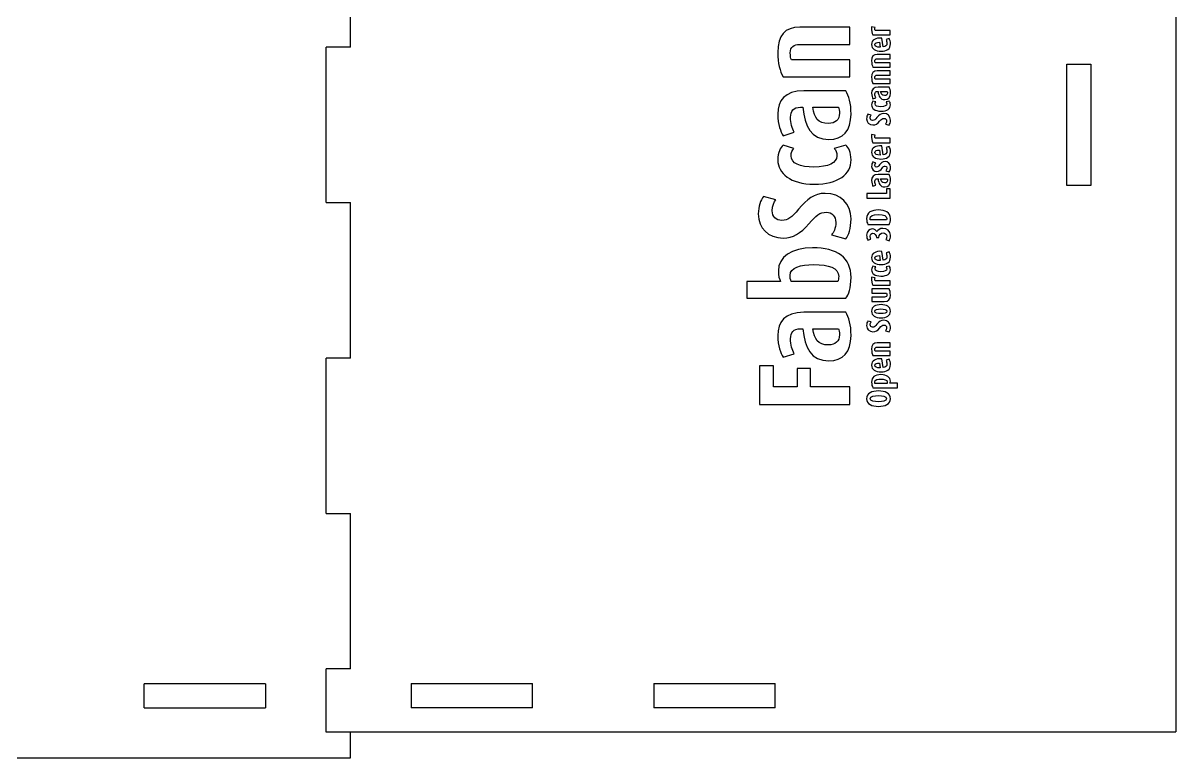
# Model space of a CAD drawing. Extents: x -455 to 382, y -289 to 302.
# Drawn here: x -276.6 to -39.1, y -264.4 to -113.1 of the extents above; entities that cross this region are included whole.
import ezdxf

# ---------------------------------------------------------------- set-up
doc = ezdxf.new("R2010")
doc.units = 0
doc.header["$MEASUREMENT"] = 0
doc.layers.add('EBENE_2', color=7, linetype='CONTINUOUS')

msp = doc.modelspace()

# ---------------------------------------------------------------- linework, layer by layer
at = {"layer": 'EBENE_2', "color": 1}
for points in [[(-39.1496, -9.0731), (-39.1496, -9.0731), (-39.1496, -259.0556), (-39.1496, -259.0556)], [(-209.1399, -118.0656), (-209.1399, -118.0656), (-209.1399, -86.0669), (-209.1399, -86.0669)], [(-214.1437, -118.1218), (-214.1437, -118.1218), (-214.1437, -118.1218), (-214.1437, -118.1218)], [(-214.1437, -118.1218), (-214.1437, -118.1218), (-214.1437, -118.1218), (-214.1437, -118.1218)], [(-214.1394, -150.0637), (-214.1394, -150.0637), (-214.1394, -118.0656), (-214.1394, -118.0656)], [(-209.1399, -118.0656), (-209.1399, -118.0656), (-214.1394, -118.0656), (-214.1394, -118.0656)], [(-209.1442, -118.1218), (-209.1442, -118.1218), (-209.1442, -118.1218), (-209.1442, -118.1218)], [(-209.1442, -118.1218), (-209.1442, -118.1218), (-209.1442, -118.1218), (-209.1442, -118.1218)], [(-61.6482, -146.5635), (-61.6482, -146.5635), (-61.6482, -121.5652), (-61.6482, -121.5652)], [(-61.6482, -121.5652), (-61.6482, -121.5652), (-56.6487, -121.5652), (-56.6487, -121.5652)], [(-56.6487, -121.5652), (-56.6487, -121.5652), (-56.6487, -146.5635), (-56.6487, -146.5635)], [(-56.6487, -146.5635), (-56.6487, -146.5635), (-61.6482, -146.5635), (-61.6482, -146.5635)], [(-214.1437, -150.1199), (-214.1437, -150.1199), (-214.1437, -150.1199), (-214.1437, -150.1199)], [(-214.1437, -150.1199), (-214.1437, -150.1199), (-214.1437, -150.1199), (-214.1437, -150.1199)], [(-214.1394, -150.0637), (-214.1394, -150.0637), (-209.1399, -150.0637), (-209.1399, -150.0637)], [(-209.1442, -150.1199), (-209.1442, -150.1199), (-209.1442, -150.1199), (-209.1442, -150.1199)], [(-209.1442, -150.1199), (-209.1442, -150.1199), (-209.1442, -150.1199), (-209.1442, -150.1199)], [(-209.1399, -182.0618), (-209.1399, -182.0618), (-209.1399, -150.0637), (-209.1399, -150.0637)], [(-214.1437, -182.1186), (-214.1437, -182.1186), (-214.1437, -182.1186), (-214.1437, -182.1186)], [(-214.1437, -182.1186), (-214.1437, -182.1186), (-214.1437, -182.1186), (-214.1437, -182.1186)], [(-214.1394, -214.0598), (-214.1394, -214.0598), (-214.1394, -182.0618), (-214.1394, -182.0618)], [(-209.1399, -182.0618), (-209.1399, -182.0618), (-214.1394, -182.0618), (-214.1394, -182.0618)], [(-209.1442, -182.1186), (-209.1442, -182.1186), (-209.1442, -182.1186), (-209.1442, -182.1186)], [(-209.1442, -182.1186), (-209.1442, -182.1186), (-209.1442, -182.1186), (-209.1442, -182.1186)], [(-214.1437, -214.1167), (-214.1437, -214.1167), (-214.1437, -214.1167), (-214.1437, -214.1167)], [(-214.1437, -214.1167), (-214.1437, -214.1167), (-214.1437, -214.1167), (-214.1437, -214.1167)], [(-214.1394, -214.0598), (-214.1394, -214.0598), (-209.1399, -214.0598), (-209.1399, -214.0598)], [(-209.1442, -214.1167), (-209.1442, -214.1167), (-209.1442, -214.1167), (-209.1442, -214.1167)], [(-209.1442, -214.1167), (-209.1442, -214.1167), (-209.1442, -214.1167), (-209.1442, -214.1167)], [(-209.1399, -246.0579), (-209.1399, -246.0579), (-209.1399, -214.0598), (-209.1399, -214.0598)], [(-214.1437, -246.1148), (-214.1437, -246.1148), (-214.1437, -246.1148), (-214.1437, -246.1148)], [(-214.1437, -246.1148), (-214.1437, -246.1148), (-214.1437, -246.1148), (-214.1437, -246.1148)], [(-214.1394, -259.0928), (-214.1394, -259.0928), (-214.1394, -246.0579), (-214.1394, -246.0579)], [(-209.1399, -246.0579), (-209.1399, -246.0579), (-214.1394, -246.0579), (-214.1394, -246.0579)], [(-209.1442, -246.1148), (-209.1442, -246.1148), (-209.1442, -246.1148), (-209.1442, -246.1148)], [(-209.1442, -246.1148), (-209.1442, -246.1148), (-209.1442, -246.1148), (-209.1442, -246.1148)], [(-251.6415, -254.1143), (-251.6415, -254.1143), (-251.6415, -249.1147), (-251.6415, -249.1147)], [(-226.6432, -249.1147), (-226.6432, -249.1147), (-251.6415, -249.1147), (-251.6415, -249.1147)], [(-226.6432, -249.1147), (-226.6432, -249.1147), (-226.6432, -254.1143), (-226.6432, -254.1143)], [(-196.6404, -249.0579), (-196.6404, -249.0579), (-196.6404, -254.0574), (-196.6404, -254.0574)], [(-196.6404, -249.0579), (-196.6404, -249.0579), (-171.6421, -249.0579), (-171.6421, -249.0579)], [(-171.6421, -254.0574), (-171.6421, -254.0574), (-171.6421, -249.0579), (-171.6421, -249.0579)], [(-146.6436, -249.0579), (-146.6436, -249.0579), (-146.6436, -254.0574), (-146.6436, -254.0574)], [(-146.6436, -249.0579), (-146.6436, -249.0579), (-121.6446, -249.0579), (-121.6446, -249.0579)], [(-121.6446, -254.0574), (-121.6446, -254.0574), (-121.6446, -249.0579), (-121.6446, -249.0579)], [(-251.6415, -254.1143), (-251.6415, -254.1143), (-226.6432, -254.1143), (-226.6432, -254.1143)], [(-171.6421, -254.0574), (-171.6421, -254.0574), (-196.6404, -254.0574), (-196.6404, -254.0574)], [(-121.6446, -254.0574), (-121.6446, -254.0574), (-146.6436, -254.0574), (-146.6436, -254.0574)], [(-214.1437, -259.1083), (-214.1437, -259.1083), (-214.1437, -259.1083), (-214.1437, -259.1083)], [(-214.122, -259.0821), (-214.122, -259.0821), (-214.122, -259.0821), (-214.122, -259.0821)], [(-39.1496, -259.0928), (-39.1496, -259.0928), (-214.1167, -259.0928), (-214.1167, -259.0928)], [(-209.1225, -259.0821), (-209.1225, -259.0821), (-209.1225, -259.0821), (-209.1225, -259.0821)], [(-209.1223, -264.402), (-209.1223, -264.402), (-209.1225, -259.0821), (-209.1225, -259.0821)], [(-434.1313, -264.402), (-434.1313, -264.402), (-209.1223, -264.402), (-209.1223, -264.402)]]:
    msp.add_open_spline(points, degree=3, dxfattribs=at)
at = {"layer": 'EBENE_2'}
for points, knots in [([(-106.3242, -117.4681), (-106.3242, -117.4681), (-116.5996, -117.4681), (-116.5996, -117.4681), (-116.5996, -117.4681), (-117.8667, -117.4681), (-118.5681, -117.9802), (-118.5681, -119.2211), (-118.5681, -119.2211), (-118.5681, -119.9494), (-118.4875, -120.3001), (-118.2987, -120.6777), (-118.2987, -120.6777), (-118.2987, -120.6777), (-106.3242, -120.6777), (-106.3242, -120.6777), (-106.3242, -120.6777), (-106.3242, -120.6777), (-106.3242, -124.1566), (-106.3242, -124.1566), (-106.3242, -124.1566), (-106.3242, -124.1566), (-120.0516, -124.1566), (-120.0516, -124.1566), (-120.0516, -124.1566), (-120.6986, -122.997), (-121.1299, -121.3516), (-121.1299, -119.1405), (-121.1299, -119.1405), (-121.1299, -115.5802), (-119.674, -113.9355), (-116.5996, -113.9355), (-116.5996, -113.9355), (-116.5996, -113.9355), (-106.3242, -113.9355), (-106.3242, -113.9355), (-106.3242, -113.9355), (-106.3242, -113.9355), (-106.3242, -117.4681), (-106.3242, -117.4681)], [0, 0, 0, 0, 0.1, 0.1, 0.1, 0.1, 0.2, 0.2, 0.2, 0.2, 0.3, 0.3, 0.3, 0.3, 0.4, 0.4, 0.4, 0.4, 0.5, 0.5, 0.5, 0.5, 0.6, 0.6, 0.6, 0.6, 0.7, 0.7, 0.7, 0.7, 0.8, 0.8, 0.8, 0.8, 0.9, 0.9, 0.9, 0.9, 1, 1, 1, 1]), ([(-101.076, -113.9989), (-101.18, -114.207), (-101.1731, -114.4426), (-101.0897, -114.6162), (-101.0897, -114.6162), (-101.0897, -114.6162), (-98.0112, -114.6162), (-98.0112, -114.6162), (-98.0112, -114.6162), (-98.0112, -114.6162), (-98.0112, -115.5106), (-98.0112, -115.5106), (-98.0112, -115.5106), (-98.0112, -115.5106), (-101.5411, -115.5106), (-101.5411, -115.5106), (-101.5411, -115.5106), (-101.7416, -115.1709), (-101.8525, -114.6927), (-101.8111, -113.8328), (-101.8111, -113.8328), (-101.8111, -113.8328), (-101.076, -113.9989), (-101.076, -113.9989)], [0, 0, 0, 0, 0.16666667, 0.16666667, 0.16666667, 0.16666667, 0.33333333, 0.33333333, 0.33333333, 0.33333333, 0.5, 0.5, 0.5, 0.5, 0.66666667, 0.66666667, 0.66666667, 0.66666667, 0.83333333, 0.83333333, 0.83333333, 0.83333333, 1, 1, 1, 1]), ([(-99.4671, -118.0002), (-98.9262, -117.9444), (-98.6561, -117.7086), (-98.6561, -117.2648), (-98.6561, -117.2648), (-98.6561, -116.8831), (-98.7602, -116.6268), (-98.8504, -116.4814), (-98.8504, -116.4814), (-98.8504, -116.4814), (-98.2193, -116.2802), (-98.2193, -116.2802), (-98.2193, -116.2802), (-98.0532, -116.5159), (-97.9423, -116.8831), (-97.9423, -117.3826), (-97.9423, -117.3826), (-97.9423, -118.3674), (-98.6699, -118.8945), (-99.8908, -118.8945), (-99.8908, -118.8945), (-101.014, -118.8945), (-101.818, -118.3812), (-101.818, -117.4936), (-101.818, -117.4936), (-101.818, -116.5503), (-101.014, -116.0928), (-99.6965, -116.1624), (-99.6965, -116.1624), (-99.6965, -116.1624), (-99.4671, -118.0002), (-99.4671, -118.0002)], [0, 0, 0, 0, 0.125, 0.125, 0.125, 0.125, 0.25, 0.25, 0.25, 0.25, 0.375, 0.375, 0.375, 0.375, 0.5, 0.5, 0.5, 0.5, 0.625, 0.625, 0.625, 0.625, 0.75, 0.75, 0.75, 0.75, 0.875, 0.875, 0.875, 0.875, 1, 1, 1, 1]), ([(-101.1662, -117.5143), (-101.1662, -117.847), (-100.7087, -118.0622), (-100.05, -118.0553), (-100.05, -118.0553), (-100.05, -118.0553), (-100.1747, -117.043), (-100.1747, -117.043), (-100.1747, -117.043), (-100.8059, -117.043), (-101.1662, -117.1815), (-101.1662, -117.5143)], [0, 0, 0, 0, 0.33333333, 0.33333333, 0.33333333, 0.33333333, 0.66666667, 0.66666667, 0.66666667, 0.66666667, 1, 1, 1, 1]), ([(-98.0112, -120.4476), (-98.0112, -120.4476), (-100.6529, -120.4476), (-100.6529, -120.4476), (-100.6529, -120.4476), (-100.9788, -120.4476), (-101.1593, -120.5792), (-101.1593, -120.8982), (-101.1593, -120.8982), (-101.1593, -121.0856), (-101.138, -121.1759), (-101.0897, -121.2723), (-101.0897, -121.2723), (-101.0897, -121.2723), (-98.0112, -121.2723), (-98.0112, -121.2723), (-98.0112, -121.2723), (-98.0112, -121.2723), (-98.0112, -122.1674), (-98.0112, -122.1674), (-98.0112, -122.1674), (-98.0112, -122.1674), (-101.5404, -122.1674), (-101.5404, -122.1674), (-101.5404, -122.1674), (-101.7071, -121.869), (-101.818, -121.446), (-101.818, -120.8775), (-101.818, -120.8775), (-101.818, -119.9625), (-101.4432, -119.5395), (-100.6529, -119.5395), (-100.6529, -119.5395), (-100.6529, -119.5395), (-98.0112, -119.5395), (-98.0112, -119.5395), (-98.0112, -119.5395), (-98.0112, -119.5395), (-98.0112, -120.4476), (-98.0112, -120.4476), (-98.0112, -120.4476), (-98.0112, -120.4476), (-98.0112, -120.4476), (-98.0112, -120.4476)], [0, 0, 0, 0, 0.09090909, 0.09090909, 0.09090909, 0.09090909, 0.18181818, 0.18181818, 0.18181818, 0.18181818, 0.27272727, 0.27272727, 0.27272727, 0.27272727, 0.36363636, 0.36363636, 0.36363636, 0.36363636, 0.45454545, 0.45454545, 0.45454545, 0.45454545, 0.54545455, 0.54545455, 0.54545455, 0.54545455, 0.63636364, 0.63636364, 0.63636364, 0.63636364, 0.72727273, 0.72727273, 0.72727273, 0.72727273, 0.81818182, 0.81818182, 0.81818182, 0.81818182, 0.90909091, 0.90909091, 0.90909091, 0.90909091, 1, 1, 1, 1]), ([(-98.0112, -123.8176), (-98.0112, -123.8176), (-100.6529, -123.8176), (-100.6529, -123.8176), (-100.6529, -123.8176), (-100.9788, -123.8176), (-101.1593, -123.9492), (-101.1593, -124.2682), (-101.1593, -124.2682), (-101.1593, -124.4549), (-101.138, -124.5452), (-101.0897, -124.6423), (-101.0897, -124.6423), (-101.0897, -124.6423), (-98.0112, -124.6423), (-98.0112, -124.6423), (-98.0112, -124.6423), (-98.0112, -124.6423), (-98.0112, -125.5367), (-98.0112, -125.5367), (-98.0112, -125.5367), (-98.0112, -125.5367), (-101.5404, -125.5367), (-101.5404, -125.5367), (-101.5404, -125.5367), (-101.7071, -125.2383), (-101.818, -124.816), (-101.818, -124.2468), (-101.818, -124.2468), (-101.818, -123.3318), (-101.4432, -122.9088), (-100.6529, -122.9088), (-100.6529, -122.9088), (-100.6529, -122.9088), (-98.0112, -122.9088), (-98.0112, -122.9088), (-98.0112, -122.9088), (-98.0112, -122.9088), (-98.0112, -123.8176), (-98.0112, -123.8176), (-98.0112, -123.8176), (-98.0112, -123.8176), (-98.0112, -123.8176), (-98.0112, -123.8176)], [0, 0, 0, 0, 0.09090909, 0.09090909, 0.09090909, 0.09090909, 0.18181818, 0.18181818, 0.18181818, 0.18181818, 0.27272727, 0.27272727, 0.27272727, 0.27272727, 0.36363636, 0.36363636, 0.36363636, 0.36363636, 0.45454545, 0.45454545, 0.45454545, 0.45454545, 0.54545455, 0.54545455, 0.54545455, 0.54545455, 0.63636364, 0.63636364, 0.63636364, 0.63636364, 0.72727273, 0.72727273, 0.72727273, 0.72727273, 0.81818182, 0.81818182, 0.81818182, 0.81818182, 0.90909091, 0.90909091, 0.90909091, 0.90909091, 1, 1, 1, 1]), ([(-106.0541, -131.815), (-106.0541, -135.2939), (-107.7264, -137.0468), (-110.612, -137.0468), (-110.612, -137.0468), (-114.3341, -137.0468), (-115.4937, -134.2962), (-116.0063, -130.4129), (-116.0063, -130.4129), (-116.0063, -130.4129), (-116.4914, -130.4129), (-116.4914, -130.4129), (-116.4914, -130.4129), (-117.8667, -130.4129), (-118.5144, -131.2218), (-118.5144, -132.4889), (-118.5144, -132.4889), (-118.5144, -133.7029), (-118.1636, -134.7819), (-117.7592, -135.564), (-117.7592, -135.564), (-117.7592, -135.564), (-120.0516, -136.2916), (-120.0516, -136.2916), (-120.0516, -136.2916), (-120.5098, -135.4558), (-121.1299, -133.9992), (-121.1299, -131.815), (-121.1299, -131.815), (-121.1299, -129.0913), (-119.7815, -127.0415), (-115.79, -127.0415), (-115.79, -127.0415), (-115.79, -127.0415), (-107.1331, -127.0415), (-107.1331, -127.0415), (-107.1331, -127.0415), (-106.4586, -128.0936), (-106.0541, -129.5495), (-106.0541, -131.815)], [0, 0, 0, 0, 0.1, 0.1, 0.1, 0.1, 0.2, 0.2, 0.2, 0.2, 0.3, 0.3, 0.3, 0.3, 0.4, 0.4, 0.4, 0.4, 0.5, 0.5, 0.5, 0.5, 0.6, 0.6, 0.6, 0.6, 0.7, 0.7, 0.7, 0.7, 0.8, 0.8, 0.8, 0.8, 0.9, 0.9, 0.9, 0.9, 1, 1, 1, 1]), ([(-97.9416, -127.5059), (-97.9416, -128.4002), (-98.3716, -128.8509), (-99.1136, -128.8509), (-99.1136, -128.8509), (-100.0707, -128.8509), (-100.369, -128.1439), (-100.5006, -127.1455), (-100.5006, -127.1455), (-100.5006, -127.1455), (-100.6253, -127.1455), (-100.6253, -127.1455), (-100.6253, -127.1455), (-100.9788, -127.1455), (-101.1456, -127.3536), (-101.1456, -127.6788), (-101.1456, -127.6788), (-101.1456, -127.991), (-101.0553, -128.2686), (-100.9512, -128.4698), (-100.9512, -128.4698), (-100.9512, -128.4698), (-101.5404, -128.6566), (-101.5404, -128.6566), (-101.5404, -128.6566), (-101.6582, -128.4423), (-101.818, -128.0674), (-101.818, -127.5059), (-101.818, -127.5059), (-101.818, -126.8052), (-101.4708, -126.2788), (-100.4448, -126.2788), (-100.4448, -126.2788), (-100.4448, -126.2788), (-98.2193, -126.2788), (-98.2193, -126.2788), (-98.2193, -126.2788), (-98.0457, -126.5488), (-97.9416, -126.9237), (-97.9416, -127.5059)], [0, 0, 0, 0, 0.1, 0.1, 0.1, 0.1, 0.2, 0.2, 0.2, 0.2, 0.3, 0.3, 0.3, 0.3, 0.4, 0.4, 0.4, 0.4, 0.5, 0.5, 0.5, 0.5, 0.6, 0.6, 0.6, 0.6, 0.7, 0.7, 0.7, 0.7, 0.8, 0.8, 0.8, 0.8, 0.9, 0.9, 0.9, 0.9, 1, 1, 1, 1]), ([(-99.9598, -127.1455), (-99.8833, -127.7209), (-99.689, -128.0054), (-99.1488, -128.0054), (-99.1488, -128.0054), (-98.7671, -128.0054), (-98.5521, -127.818), (-98.5521, -127.4646), (-98.5521, -127.4646), (-98.5521, -127.3398), (-98.5865, -127.2151), (-98.6148, -127.1455), (-98.6148, -127.1455), (-98.6148, -127.1455), (-99.9598, -127.1455), (-99.9598, -127.1455)], [0, 0, 0, 0, 0.25, 0.25, 0.25, 0.25, 0.5, 0.5, 0.5, 0.5, 0.75, 0.75, 0.75, 0.75, 1, 1, 1, 1]), ([(-113.9021, -130.4129), (-113.6058, -132.6515), (-112.8506, -133.7567), (-110.747, -133.7567), (-110.747, -133.7567), (-109.2643, -133.7567), (-108.4278, -133.0284), (-108.4278, -131.6531), (-108.4278, -131.6531), (-108.4278, -131.1673), (-108.5628, -130.6823), (-108.6703, -130.4129), (-108.6703, -130.4129), (-108.6703, -130.4129), (-113.9021, -130.4129), (-113.9021, -130.4129)], [0, 0, 0, 0, 0.25, 0.25, 0.25, 0.25, 0.5, 0.5, 0.5, 0.5, 0.75, 0.75, 0.75, 0.75, 1, 1, 1, 1]), ([(-97.9416, -129.9326), (-97.9416, -130.6954), (-98.6141, -131.2225), (-99.8902, -131.2225), (-99.8902, -131.2225), (-101.1593, -131.2225), (-101.818, -130.6402), (-101.818, -129.9326), (-101.818, -129.9326), (-101.818, -129.5302), (-101.6933, -129.2946), (-101.5404, -129.1561), (-101.5404, -129.1561), (-101.5404, -129.1561), (-100.9788, -129.3366), (-100.9788, -129.3366), (-100.9788, -129.3366), (-101.0484, -129.4062), (-101.1173, -129.5309), (-101.1173, -129.7176), (-101.1173, -129.7176), (-101.1173, -130.12), (-100.6391, -130.3143), (-99.9039, -130.3143), (-99.9039, -130.3143), (-99.1481, -130.3143), (-98.6906, -130.0925), (-98.6906, -129.7321), (-98.6906, -129.7321), (-98.6906, -129.5378), (-98.7464, -129.42), (-98.8291, -129.3366), (-98.8291, -129.3366), (-98.8291, -129.3366), (-98.2193, -129.1492), (-98.2193, -129.1492), (-98.2193, -129.1492), (-98.067, -129.2877), (-97.9416, -129.5096), (-97.9416, -129.9326)], [0, 0, 0, 0, 0.1, 0.1, 0.1, 0.1, 0.2, 0.2, 0.2, 0.2, 0.3, 0.3, 0.3, 0.3, 0.4, 0.4, 0.4, 0.4, 0.5, 0.5, 0.5, 0.5, 0.6, 0.6, 0.6, 0.6, 0.7, 0.7, 0.7, 0.7, 0.8, 0.8, 0.8, 0.8, 0.9, 0.9, 0.9, 0.9, 1, 1, 1, 1]), ([(-97.9416, -133.0601), (-97.9416, -133.5658), (-98.0525, -133.9055), (-98.2193, -134.1205), (-98.2193, -134.1205), (-98.2193, -134.1205), (-98.9683, -133.8986), (-98.9683, -133.8986), (-98.9683, -133.8986), (-98.878, -133.7946), (-98.7464, -133.552), (-98.7464, -133.2399), (-98.7464, -133.2399), (-98.7464, -132.9209), (-98.9614, -132.7059), (-99.2452, -132.7059), (-99.2452, -132.7059), (-99.5925, -132.7059), (-99.793, -132.8658), (-100.1747, -133.3164), (-100.1747, -133.3164), (-100.6185, -133.8366), (-101.0133, -134.0723), (-101.5335, -134.0723), (-101.5335, -134.0723), (-102.3382, -134.0723), (-102.8509, -133.5452), (-102.8509, -132.7962), (-102.8509, -132.7962), (-102.8509, -132.4083), (-102.7399, -132.0617), (-102.5739, -131.8674), (-102.5739, -131.8674), (-102.5739, -131.8674), (-101.929, -132.0403), (-101.929, -132.0403), (-101.929, -132.0403), (-102.0192, -132.1513), (-102.1095, -132.3669), (-102.1095, -132.637), (-102.1095, -132.637), (-102.1095, -132.9285), (-101.9221, -133.1359), (-101.6031, -133.1359), (-101.6031, -133.1359), (-101.284, -133.1359), (-101.0973, -132.9905), (-100.7225, -132.5468), (-100.7225, -132.5468), (-100.2581, -131.999), (-99.9039, -131.7075), (-99.3079, -131.7075), (-99.3079, -131.7075), (-98.4825, -131.7075), (-97.9416, -132.2484), (-97.9416, -133.0601)], [0, 0, 0, 0, 0.07142857, 0.07142857, 0.07142857, 0.07142857, 0.14285714, 0.14285714, 0.14285714, 0.14285714, 0.21428571, 0.21428571, 0.21428571, 0.21428571, 0.28571429, 0.28571429, 0.28571429, 0.28571429, 0.35714286, 0.35714286, 0.35714286, 0.35714286, 0.42857143, 0.42857143, 0.42857143, 0.42857143, 0.5, 0.5, 0.5, 0.5, 0.57142857, 0.57142857, 0.57142857, 0.57142857, 0.64285714, 0.64285714, 0.64285714, 0.64285714, 0.71428571, 0.71428571, 0.71428571, 0.71428571, 0.78571429, 0.78571429, 0.78571429, 0.78571429, 0.85714286, 0.85714286, 0.85714286, 0.85714286, 0.92857143, 0.92857143, 0.92857143, 0.92857143, 1, 1, 1, 1]), ([(-101.076, -136.2006), (-101.18, -136.4087), (-101.1731, -136.6444), (-101.0897, -136.818), (-101.0897, -136.818), (-101.0897, -136.818), (-98.0112, -136.818), (-98.0112, -136.818), (-98.0112, -136.818), (-98.0112, -136.818), (-98.0112, -137.7123), (-98.0112, -137.7123), (-98.0112, -137.7123), (-98.0112, -137.7123), (-101.5411, -137.7123), (-101.5411, -137.7123), (-101.5411, -137.7123), (-101.7416, -137.3727), (-101.8525, -136.8938), (-101.8111, -136.0346), (-101.8111, -136.0346), (-101.8111, -136.0346), (-101.076, -136.2006), (-101.076, -136.2006)], [0, 0, 0, 0, 0.16666667, 0.16666667, 0.16666667, 0.16666667, 0.33333333, 0.33333333, 0.33333333, 0.33333333, 0.5, 0.5, 0.5, 0.5, 0.66666667, 0.66666667, 0.66666667, 0.66666667, 0.83333333, 0.83333333, 0.83333333, 0.83333333, 1, 1, 1, 1]), ([(-106.0541, -141.2539), (-106.0541, -144.2201), (-108.6703, -146.27), (-113.6327, -146.27), (-113.6327, -146.27), (-118.5681, -146.27), (-121.1299, -144.0045), (-121.1299, -141.2539), (-121.1299, -141.2539), (-121.1299, -139.6891), (-120.6441, -138.7727), (-120.0509, -138.2332), (-120.0509, -138.2332), (-120.0509, -138.2332), (-117.8667, -138.934), (-117.8667, -138.934), (-117.8667, -138.934), (-118.1361, -139.2041), (-118.4062, -139.6891), (-118.4062, -140.4174), (-118.4062, -140.4174), (-118.4062, -141.9815), (-116.5451, -142.7367), (-113.6864, -142.7367), (-113.6864, -142.7367), (-110.747, -142.7367), (-108.9666, -141.874), (-108.9666, -140.4712), (-108.9666, -140.4712), (-108.9666, -139.716), (-109.1823, -139.2578), (-109.5061, -138.934), (-109.5061, -138.934), (-109.5061, -138.934), (-107.1324, -138.2057), (-107.1324, -138.2057), (-107.1324, -138.2057), (-106.5399, -138.7459), (-106.0541, -139.6085), (-106.0541, -141.2539)], [0, 0, 0, 0, 0.1, 0.1, 0.1, 0.1, 0.2, 0.2, 0.2, 0.2, 0.3, 0.3, 0.3, 0.3, 0.4, 0.4, 0.4, 0.4, 0.5, 0.5, 0.5, 0.5, 0.6, 0.6, 0.6, 0.6, 0.7, 0.7, 0.7, 0.7, 0.8, 0.8, 0.8, 0.8, 0.9, 0.9, 0.9, 0.9, 1, 1, 1, 1]), ([(-99.4671, -140.2018), (-98.9262, -140.146), (-98.6561, -139.9103), (-98.6561, -139.4666), (-98.6561, -139.4666), (-98.6561, -139.0856), (-98.7602, -138.8286), (-98.8504, -138.6832), (-98.8504, -138.6832), (-98.8504, -138.6832), (-98.2193, -138.482), (-98.2193, -138.482), (-98.2193, -138.482), (-98.0532, -138.7176), (-97.9423, -139.0856), (-97.9423, -139.5844), (-97.9423, -139.5844), (-97.9423, -140.569), (-98.6699, -141.0961), (-99.8908, -141.0961), (-99.8908, -141.0961), (-101.014, -141.0961), (-101.818, -140.5828), (-101.818, -139.6953), (-101.818, -139.6953), (-101.818, -138.7521), (-101.014, -138.2946), (-99.6965, -138.3642), (-99.6965, -138.3642), (-99.6965, -138.3642), (-99.4671, -140.2018), (-99.4671, -140.2018)], [0, 0, 0, 0, 0.125, 0.125, 0.125, 0.125, 0.25, 0.25, 0.25, 0.25, 0.375, 0.375, 0.375, 0.375, 0.5, 0.5, 0.5, 0.5, 0.625, 0.625, 0.625, 0.625, 0.75, 0.75, 0.75, 0.75, 0.875, 0.875, 0.875, 0.875, 1, 1, 1, 1]), ([(-101.1662, -139.716), (-101.1662, -140.0488), (-100.7087, -140.2638), (-100.05, -140.2569), (-100.05, -140.2569), (-100.05, -140.2569), (-100.1747, -139.2447), (-100.1747, -139.2447), (-100.1747, -139.2447), (-100.8059, -139.2447), (-101.1662, -139.3832), (-101.1662, -139.716)], [0, 0, 0, 0, 0.33333333, 0.33333333, 0.33333333, 0.33333333, 0.66666667, 0.66666667, 0.66666667, 0.66666667, 1, 1, 1, 1]), ([(-97.9416, -142.7808), (-97.9416, -143.2038), (-98.0319, -143.4953), (-98.2193, -143.7103), (-98.2193, -143.7103), (-98.2193, -143.7103), (-98.878, -143.4884), (-98.878, -143.4884), (-98.878, -143.4884), (-98.7808, -143.3844), (-98.6699, -143.1625), (-98.6699, -142.92), (-98.6699, -142.92), (-98.6699, -142.6836), (-98.8084, -142.5313), (-99.0165, -142.5313), (-99.0165, -142.5313), (-99.2873, -142.5313), (-99.3982, -142.6492), (-99.6476, -142.982), (-99.6476, -142.982), (-99.9108, -143.3354), (-100.2374, -143.6476), (-100.7294, -143.6476), (-100.7294, -143.6476), (-101.3674, -143.6476), (-101.818, -143.2245), (-101.818, -142.6009), (-101.818, -142.6009), (-101.818, -142.1986), (-101.714, -141.9002), (-101.5404, -141.6852), (-101.5404, -141.6852), (-101.5404, -141.6852), (-100.965, -141.9002), (-100.965, -141.9002), (-100.965, -141.9002), (-101.0477, -141.9905), (-101.1456, -142.1641), (-101.1456, -142.3929), (-101.1456, -142.3929), (-101.1456, -142.6147), (-100.9788, -142.7532), (-100.7921, -142.7532), (-100.7921, -142.7532), (-100.5489, -142.7532), (-100.4035, -142.5803), (-100.1609, -142.2468), (-100.1609, -142.2468), (-99.8695, -141.8589), (-99.5994, -141.5812), (-99.0516, -141.5812), (-99.0516, -141.5812), (-98.4136, -141.5812), (-97.9416, -142.0876), (-97.9416, -142.7808)], [0, 0, 0, 0, 0.07142857, 0.07142857, 0.07142857, 0.07142857, 0.14285714, 0.14285714, 0.14285714, 0.14285714, 0.21428571, 0.21428571, 0.21428571, 0.21428571, 0.28571429, 0.28571429, 0.28571429, 0.28571429, 0.35714286, 0.35714286, 0.35714286, 0.35714286, 0.42857143, 0.42857143, 0.42857143, 0.42857143, 0.5, 0.5, 0.5, 0.5, 0.57142857, 0.57142857, 0.57142857, 0.57142857, 0.64285714, 0.64285714, 0.64285714, 0.64285714, 0.71428571, 0.71428571, 0.71428571, 0.71428571, 0.78571429, 0.78571429, 0.78571429, 0.78571429, 0.85714286, 0.85714286, 0.85714286, 0.85714286, 0.92857143, 0.92857143, 0.92857143, 0.92857143, 1, 1, 1, 1]), ([(-97.9416, -145.4921), (-97.9416, -146.3864), (-98.3716, -146.837), (-99.1136, -146.837), (-99.1136, -146.837), (-100.0707, -146.837), (-100.369, -146.1301), (-100.5006, -145.1317), (-100.5006, -145.1317), (-100.5006, -145.1317), (-100.6253, -145.1317), (-100.6253, -145.1317), (-100.6253, -145.1317), (-100.9788, -145.1317), (-101.1456, -145.3391), (-101.1456, -145.665), (-101.1456, -145.665), (-101.1456, -145.9771), (-101.0553, -146.2548), (-100.9512, -146.456), (-100.9512, -146.456), (-100.9512, -146.456), (-101.5404, -146.6434), (-101.5404, -146.6434), (-101.5404, -146.6434), (-101.6582, -146.4278), (-101.818, -146.0536), (-101.818, -145.4921), (-101.818, -145.4921), (-101.818, -144.7913), (-101.4708, -144.2649), (-100.4448, -144.2649), (-100.4448, -144.2649), (-100.4448, -144.2649), (-98.2193, -144.2649), (-98.2193, -144.2649), (-98.2193, -144.2649), (-98.0457, -144.535), (-97.9416, -144.9092), (-97.9416, -145.4921)], [0, 0, 0, 0, 0.1, 0.1, 0.1, 0.1, 0.2, 0.2, 0.2, 0.2, 0.3, 0.3, 0.3, 0.3, 0.4, 0.4, 0.4, 0.4, 0.5, 0.5, 0.5, 0.5, 0.6, 0.6, 0.6, 0.6, 0.7, 0.7, 0.7, 0.7, 0.8, 0.8, 0.8, 0.8, 0.9, 0.9, 0.9, 0.9, 1, 1, 1, 1]), ([(-99.9598, -145.1317), (-99.8833, -145.707), (-99.689, -145.9916), (-99.1488, -145.9916), (-99.1488, -145.9916), (-98.7671, -145.9916), (-98.5521, -145.8042), (-98.5521, -145.4507), (-98.5521, -145.4507), (-98.5521, -145.3253), (-98.5865, -145.2006), (-98.6148, -145.1317), (-98.6148, -145.1317), (-98.6148, -145.1317), (-99.9598, -145.1317), (-99.9598, -145.1317)], [0, 0, 0, 0, 0.25, 0.25, 0.25, 0.25, 0.5, 0.5, 0.5, 0.5, 0.75, 0.75, 0.75, 0.75, 1, 1, 1, 1]), ([(-106.0541, -153.4165), (-106.0541, -155.385), (-106.4861, -156.7065), (-107.1331, -157.5423), (-107.1331, -157.5423), (-107.1331, -157.5423), (-110.0456, -156.6797), (-110.0456, -156.6797), (-110.0456, -156.6797), (-109.6949, -156.2752), (-109.183, -155.3313), (-109.183, -154.1172), (-109.183, -154.1172), (-109.183, -152.877), (-110.0187, -152.0405), (-111.1246, -152.0405), (-111.1246, -152.0405), (-112.473, -152.0405), (-113.2551, -152.6606), (-114.7385, -154.4142), (-114.7385, -154.4142), (-116.4645, -156.4365), (-118.0017, -157.3535), (-120.024, -157.3535), (-120.024, -157.3535), (-123.1528, -157.3535), (-125.1482, -155.3037), (-125.1482, -152.3912), (-125.1482, -152.3912), (-125.1482, -150.8809), (-124.7169, -149.5325), (-124.0692, -148.7773), (-124.0692, -148.7773), (-124.0692, -148.7773), (-121.5619, -149.4519), (-121.5619, -149.4519), (-121.5619, -149.4519), (-121.9119, -149.8832), (-122.2626, -150.719), (-122.2626, -151.7711), (-122.2626, -151.7711), (-122.2626, -152.9038), (-121.5343, -153.7128), (-120.2941, -153.7128), (-120.2941, -153.7128), (-119.0532, -153.7128), (-118.3256, -153.1464), (-116.869, -151.4204), (-116.869, -151.4204), (-115.0617, -149.2899), (-113.6864, -148.1572), (-111.3672, -148.1572), (-111.3672, -148.1572), (-108.1577, -148.1572), (-106.0541, -150.2608), (-106.0541, -153.4165)], [0, 0, 0, 0, 0.07142857, 0.07142857, 0.07142857, 0.07142857, 0.14285714, 0.14285714, 0.14285714, 0.14285714, 0.21428571, 0.21428571, 0.21428571, 0.21428571, 0.28571429, 0.28571429, 0.28571429, 0.28571429, 0.35714286, 0.35714286, 0.35714286, 0.35714286, 0.42857143, 0.42857143, 0.42857143, 0.42857143, 0.5, 0.5, 0.5, 0.5, 0.57142857, 0.57142857, 0.57142857, 0.57142857, 0.64285714, 0.64285714, 0.64285714, 0.64285714, 0.71428571, 0.71428571, 0.71428571, 0.71428571, 0.78571429, 0.78571429, 0.78571429, 0.78571429, 0.85714286, 0.85714286, 0.85714286, 0.85714286, 0.92857143, 0.92857143, 0.92857143, 0.92857143, 1, 1, 1, 1]), ([(-98.0112, -149.1597), (-98.0112, -149.1597), (-102.782, -149.1597), (-102.782, -149.1597), (-102.782, -149.1597), (-102.782, -149.1597), (-102.782, -148.2102), (-102.782, -148.2102), (-102.782, -148.2102), (-102.782, -148.2102), (-98.7464, -148.2102), (-98.7464, -148.2102), (-98.7464, -148.2102), (-98.7464, -148.2102), (-98.7464, -147.1905), (-98.7464, -147.1905), (-98.7464, -147.1905), (-98.7464, -147.1905), (-98.0112, -147.1905), (-98.0112, -147.1905), (-98.0112, -147.1905), (-98.0112, -147.1905), (-98.0112, -149.1597), (-98.0112, -149.1597)], [0, 0, 0, 0, 0.16666667, 0.16666667, 0.16666667, 0.16666667, 0.33333333, 0.33333333, 0.33333333, 0.33333333, 0.5, 0.5, 0.5, 0.5, 0.66666667, 0.66666667, 0.66666667, 0.66666667, 0.83333333, 0.83333333, 0.83333333, 0.83333333, 1, 1, 1, 1]), ([(-97.9416, -153.3338), (-97.9416, -153.8678), (-98.0457, -154.2977), (-98.2193, -154.5472), (-98.2193, -154.5472), (-98.2193, -154.5472), (-102.5739, -154.5472), (-102.5739, -154.5472), (-102.5739, -154.5472), (-102.7331, -154.2771), (-102.8509, -153.8747), (-102.8509, -153.3827), (-102.8509, -153.3827), (-102.8509, -152.0722), (-101.8043, -151.5658), (-100.4104, -151.5658), (-100.4104, -151.5658), (-99.0516, -151.5658), (-97.9416, -152.0302), (-97.9416, -153.3338)], [0, 0, 0, 0, 0.2, 0.2, 0.2, 0.2, 0.4, 0.4, 0.4, 0.4, 0.6, 0.6, 0.6, 0.6, 0.8, 0.8, 0.8, 0.8, 1, 1, 1, 1]), ([(-102.1371, -153.3476), (-102.1371, -153.4585), (-102.1157, -153.5488), (-102.0881, -153.6115), (-102.0881, -153.6115), (-102.0881, -153.6115), (-98.7395, -153.6115), (-98.7395, -153.6115), (-98.7395, -153.6115), (-98.7181, -153.5557), (-98.6975, -153.4516), (-98.6975, -153.3338), (-98.6975, -153.3338), (-98.6975, -152.7516), (-99.197, -152.5228), (-100.4379, -152.5228), (-100.4379, -152.5228), (-101.6031, -152.5228), (-102.1371, -152.7585), (-102.1371, -153.3476)], [0, 0, 0, 0, 0.2, 0.2, 0.2, 0.2, 0.4, 0.4, 0.4, 0.4, 0.6, 0.6, 0.6, 0.6, 0.8, 0.8, 0.8, 0.8, 1, 1, 1, 1]), ([(-97.9416, -156.7734), (-97.9416, -157.3349), (-98.0388, -157.6677), (-98.2193, -157.9172), (-98.2193, -157.9172), (-98.2193, -157.9172), (-98.8987, -157.6677), (-98.8987, -157.6677), (-98.8987, -157.6677), (-98.8015, -157.543), (-98.7112, -157.3205), (-98.7112, -156.9739), (-98.7112, -156.9739), (-98.7112, -156.5653), (-99.044, -156.2738), (-99.4533, -156.2738), (-99.4533, -156.2738), (-99.9666, -156.2738), (-100.2925, -156.6549), (-100.2994, -157.2309), (-100.2994, -157.2309), (-100.2994, -157.2309), (-100.8265, -157.2309), (-100.8265, -157.2309), (-100.8265, -157.2309), (-100.8885, -156.6969), (-101.1456, -156.3572), (-101.5473, -156.3572), (-101.5473, -156.3572), (-101.8663, -156.3572), (-102.1233, -156.5929), (-102.1233, -156.967), (-102.1233, -156.967), (-102.1233, -157.2171), (-102.0399, -157.4107), (-101.9496, -157.5568), (-101.9496, -157.5568), (-101.9496, -157.5568), (-102.5739, -157.7856), (-102.5739, -157.7856), (-102.5739, -157.7856), (-102.7399, -157.5423), (-102.8509, -157.1957), (-102.8509, -156.7314), (-102.8509, -156.7314), (-102.8509, -155.899), (-102.2824, -155.4835), (-101.6789, -155.4835), (-101.6789, -155.4835), (-101.1869, -155.4835), (-100.8885, -155.7605), (-100.7225, -156.0313), (-100.7225, -156.0313), (-100.7225, -156.0313), (-100.7087, -156.0313), (-100.7087, -156.0313), (-100.7087, -156.0313), (-100.5068, -155.6772), (-100.1189, -155.3512), (-99.4809, -155.3512), (-99.4809, -155.3512), (-98.6217, -155.3512), (-97.9416, -155.9686), (-97.9416, -156.7734)], [0, 0, 0, 0, 0.0625, 0.0625, 0.0625, 0.0625, 0.125, 0.125, 0.125, 0.125, 0.1875, 0.1875, 0.1875, 0.1875, 0.25, 0.25, 0.25, 0.25, 0.3125, 0.3125, 0.3125, 0.3125, 0.375, 0.375, 0.375, 0.375, 0.4375, 0.4375, 0.4375, 0.4375, 0.5, 0.5, 0.5, 0.5, 0.5625, 0.5625, 0.5625, 0.5625, 0.625, 0.625, 0.625, 0.625, 0.6875, 0.6875, 0.6875, 0.6875, 0.75, 0.75, 0.75, 0.75, 0.8125, 0.8125, 0.8125, 0.8125, 0.875, 0.875, 0.875, 0.875, 0.9375, 0.9375, 0.9375, 0.9375, 1, 1, 1, 1]), ([(-106.0541, -165.4709), (-106.0541, -167.6819), (-106.5399, -169.0035), (-107.1331, -169.7586), (-107.1331, -169.7586), (-107.1331, -169.7586), (-127.495, -169.7586), (-127.495, -169.7586), (-127.495, -169.7586), (-127.495, -169.7586), (-127.495, -166.2798), (-127.495, -166.2798), (-127.495, -166.2798), (-127.495, -166.2798), (-120.5635, -166.2798), (-120.5635, -166.2798), (-120.5635, -166.2798), (-120.8329, -165.8216), (-121.0224, -165.1202), (-121.0224, -164.0956), (-121.0224, -164.0956), (-121.0224, -161.2637), (-118.298, -159.3489), (-113.9834, -159.3489), (-113.9834, -159.3489), (-108.886, -159.3489), (-106.0541, -161.425), (-106.0541, -165.4709)], [0, 0, 0, 0, 0.14285714, 0.14285714, 0.14285714, 0.14285714, 0.28571429, 0.28571429, 0.28571429, 0.28571429, 0.42857143, 0.42857143, 0.42857143, 0.42857143, 0.57142857, 0.57142857, 0.57142857, 0.57142857, 0.71428571, 0.71428571, 0.71428571, 0.71428571, 0.85714286, 0.85714286, 0.85714286, 0.85714286, 1, 1, 1, 1]), ([(-99.4671, -161.9245), (-98.9262, -161.8694), (-98.6561, -161.6337), (-98.6561, -161.19), (-98.6561, -161.19), (-98.6561, -160.8083), (-98.7602, -160.552), (-98.8504, -160.4066), (-98.8504, -160.4066), (-98.8504, -160.4066), (-98.2193, -160.2054), (-98.2193, -160.2054), (-98.2193, -160.2054), (-98.0532, -160.441), (-97.9423, -160.8083), (-97.9423, -161.3078), (-97.9423, -161.3078), (-97.9423, -162.2924), (-98.6699, -162.8195), (-99.8908, -162.8195), (-99.8908, -162.8195), (-101.014, -162.8195), (-101.818, -162.3062), (-101.818, -161.4188), (-101.818, -161.4188), (-101.818, -160.4755), (-101.014, -160.018), (-99.6965, -160.0876), (-99.6965, -160.0876), (-99.6965, -160.0876), (-99.4671, -161.9245), (-99.4671, -161.9245)], [0, 0, 0, 0, 0.125, 0.125, 0.125, 0.125, 0.25, 0.25, 0.25, 0.25, 0.375, 0.375, 0.375, 0.375, 0.5, 0.5, 0.5, 0.5, 0.625, 0.625, 0.625, 0.625, 0.75, 0.75, 0.75, 0.75, 0.875, 0.875, 0.875, 0.875, 1, 1, 1, 1]), ([(-101.1662, -161.4394), (-101.1662, -161.7722), (-100.7087, -161.9872), (-100.05, -161.9803), (-100.05, -161.9803), (-100.05, -161.9803), (-100.1747, -160.9681), (-100.1747, -160.9681), (-100.1747, -160.9681), (-100.8059, -160.9681), (-101.1662, -161.1066), (-101.1662, -161.4394)], [0, 0, 0, 0, 0.33333333, 0.33333333, 0.33333333, 0.33333333, 0.66666667, 0.66666667, 0.66666667, 0.66666667, 1, 1, 1, 1]), ([(-118.6218, -165.0389), (-118.6218, -165.5246), (-118.5681, -165.9022), (-118.3524, -166.2798), (-118.3524, -166.2798), (-118.3524, -166.2798), (-108.7785, -166.2798), (-108.7785, -166.2798), (-108.7785, -166.2798), (-108.6703, -166.0097), (-108.5897, -165.6597), (-108.5897, -165.2552), (-108.5897, -165.2552), (-108.5897, -163.421), (-110.6389, -162.8278), (-113.7133, -162.8278), (-113.7133, -162.8278), (-116.4645, -162.8278), (-118.6218, -163.3942), (-118.6218, -165.0389)], [0, 0, 0, 0, 0.2, 0.2, 0.2, 0.2, 0.4, 0.4, 0.4, 0.4, 0.6, 0.6, 0.6, 0.6, 0.8, 0.8, 0.8, 0.8, 1, 1, 1, 1]), ([(-97.9416, -163.9013), (-97.9416, -164.664), (-98.6141, -165.1904), (-99.8902, -165.1904), (-99.8902, -165.1904), (-101.1593, -165.1904), (-101.818, -164.6082), (-101.818, -163.9013), (-101.818, -163.9013), (-101.818, -163.4989), (-101.6933, -163.2633), (-101.5404, -163.1248), (-101.5404, -163.1248), (-101.5404, -163.1248), (-100.9788, -163.3046), (-100.9788, -163.3046), (-100.9788, -163.3046), (-101.0484, -163.3742), (-101.1173, -163.4989), (-101.1173, -163.6863), (-101.1173, -163.6863), (-101.1173, -164.088), (-100.6391, -164.2823), (-99.9039, -164.2823), (-99.9039, -164.2823), (-99.1481, -164.2823), (-98.6906, -164.0605), (-98.6906, -163.7001), (-98.6906, -163.7001), (-98.6906, -163.5058), (-98.7464, -163.388), (-98.8291, -163.3046), (-98.8291, -163.3046), (-98.8291, -163.3046), (-98.2193, -163.1172), (-98.2193, -163.1172), (-98.2193, -163.1172), (-98.067, -163.2564), (-97.9416, -163.4782), (-97.9416, -163.9013)], [0, 0, 0, 0, 0.1, 0.1, 0.1, 0.1, 0.2, 0.2, 0.2, 0.2, 0.3, 0.3, 0.3, 0.3, 0.4, 0.4, 0.4, 0.4, 0.5, 0.5, 0.5, 0.5, 0.6, 0.6, 0.6, 0.6, 0.7, 0.7, 0.7, 0.7, 0.8, 0.8, 0.8, 0.8, 0.9, 0.9, 0.9, 0.9, 1, 1, 1, 1]), ([(-101.076, -165.5446), (-101.18, -165.752), (-101.1731, -165.9883), (-101.0897, -166.1613), (-101.0897, -166.1613), (-101.0897, -166.1613), (-98.0112, -166.1613), (-98.0112, -166.1613), (-98.0112, -166.1613), (-98.0112, -166.1613), (-98.0112, -167.0563), (-98.0112, -167.0563), (-98.0112, -167.0563), (-98.0112, -167.0563), (-101.5411, -167.0563), (-101.5411, -167.0563), (-101.5411, -167.0563), (-101.7416, -166.7159), (-101.8525, -166.2378), (-101.8111, -165.3779), (-101.8111, -165.3779), (-101.8111, -165.3779), (-101.076, -165.5446), (-101.076, -165.5446)], [0, 0, 0, 0, 0.16666667, 0.16666667, 0.16666667, 0.16666667, 0.33333333, 0.33333333, 0.33333333, 0.33333333, 0.5, 0.5, 0.5, 0.5, 0.66666667, 0.66666667, 0.66666667, 0.66666667, 0.83333333, 0.83333333, 0.83333333, 0.83333333, 1, 1, 1, 1]), ([(-97.9416, -169.0944), (-97.9416, -169.9268), (-98.3027, -170.4049), (-99.2383, -170.4049), (-99.2383, -170.4049), (-99.2383, -170.4049), (-101.7484, -170.4049), (-101.7484, -170.4049), (-101.7484, -170.4049), (-101.7484, -170.4049), (-101.7484, -169.5037), (-101.7484, -169.5037), (-101.7484, -169.5037), (-101.7484, -169.5037), (-99.135, -169.5037), (-99.135, -169.5037), (-99.135, -169.5037), (-98.836, -169.5037), (-98.6492, -169.3576), (-98.6492, -169.0669), (-98.6492, -169.0669), (-98.6492, -168.9277), (-98.6837, -168.803), (-98.7395, -168.7058), (-98.7395, -168.7058), (-98.7395, -168.7058), (-101.7484, -168.7058), (-101.7484, -168.7058), (-101.7484, -168.7058), (-101.7484, -168.7058), (-101.7484, -167.7977), (-101.7484, -167.7977), (-101.7484, -167.7977), (-101.7484, -167.7977), (-98.2331, -167.7977), (-98.2331, -167.7977), (-98.2331, -167.7977), (-98.0594, -168.0685), (-97.9416, -168.5053), (-97.9416, -169.0944)], [0, 0, 0, 0, 0.1, 0.1, 0.1, 0.1, 0.2, 0.2, 0.2, 0.2, 0.3, 0.3, 0.3, 0.3, 0.4, 0.4, 0.4, 0.4, 0.5, 0.5, 0.5, 0.5, 0.6, 0.6, 0.6, 0.6, 0.7, 0.7, 0.7, 0.7, 0.8, 0.8, 0.8, 0.8, 0.9, 0.9, 0.9, 0.9, 1, 1, 1, 1]), ([(-106.0541, -177.4171), (-106.0541, -180.896), (-107.7264, -182.6488), (-110.612, -182.6488), (-110.612, -182.6488), (-114.3341, -182.6488), (-115.4937, -179.8983), (-116.0063, -176.0149), (-116.0063, -176.0149), (-116.0063, -176.0149), (-116.4914, -176.0149), (-116.4914, -176.0149), (-116.4914, -176.0149), (-117.8667, -176.0149), (-118.5144, -176.8238), (-118.5144, -178.0916), (-118.5144, -178.0916), (-118.5144, -179.305), (-118.1636, -180.384), (-117.7592, -181.1661), (-117.7592, -181.1661), (-117.7592, -181.1661), (-120.0516, -181.8943), (-120.0516, -181.8943), (-120.0516, -181.8943), (-120.5098, -181.0579), (-121.1299, -179.6013), (-121.1299, -177.4171), (-121.1299, -177.4171), (-121.1299, -174.6934), (-119.7815, -172.6436), (-115.79, -172.6436), (-115.79, -172.6436), (-115.79, -172.6436), (-107.1331, -172.6436), (-107.1331, -172.6436), (-107.1331, -172.6436), (-106.4586, -173.6957), (-106.0541, -175.1516), (-106.0541, -177.4171)], [0, 0, 0, 0, 0.1, 0.1, 0.1, 0.1, 0.2, 0.2, 0.2, 0.2, 0.3, 0.3, 0.3, 0.3, 0.4, 0.4, 0.4, 0.4, 0.5, 0.5, 0.5, 0.5, 0.6, 0.6, 0.6, 0.6, 0.7, 0.7, 0.7, 0.7, 0.8, 0.8, 0.8, 0.8, 0.9, 0.9, 0.9, 0.9, 1, 1, 1, 1]), ([(-97.9416, -172.4224), (-97.9416, -173.3381), (-98.7739, -173.7887), (-99.8833, -173.7887), (-99.8833, -173.7887), (-100.9926, -173.7887), (-101.818, -173.3381), (-101.818, -172.4224), (-101.818, -172.4224), (-101.818, -171.5005), (-100.9926, -171.0568), (-99.8833, -171.0568), (-99.8833, -171.0568), (-98.7739, -171.0568), (-97.9416, -171.5005), (-97.9416, -172.4224)], [0, 0, 0, 0, 0.25, 0.25, 0.25, 0.25, 0.5, 0.5, 0.5, 0.5, 0.75, 0.75, 0.75, 0.75, 1, 1, 1, 1]), ([(-101.1524, -172.4224), (-101.1524, -172.8179), (-100.584, -172.8875), (-99.9039, -172.8875), (-99.9039, -172.8875), (-99.2246, -172.8875), (-98.6699, -172.811), (-98.6699, -172.4224), (-98.6699, -172.4224), (-98.6699, -172.0207), (-99.2246, -171.9511), (-99.897, -171.9511), (-99.897, -171.9511), (-100.5771, -171.9511), (-101.1524, -172.0207), (-101.1524, -172.4224)], [0, 0, 0, 0, 0.25, 0.25, 0.25, 0.25, 0.5, 0.5, 0.5, 0.5, 0.75, 0.75, 0.75, 0.75, 1, 1, 1, 1]), ([(-97.9416, -175.6263), (-97.9416, -176.1321), (-98.0525, -176.4718), (-98.2193, -176.6867), (-98.2193, -176.6867), (-98.2193, -176.6867), (-98.9683, -176.4649), (-98.9683, -176.4649), (-98.9683, -176.4649), (-98.878, -176.3615), (-98.7464, -176.1183), (-98.7464, -175.8062), (-98.7464, -175.8062), (-98.7464, -175.4872), (-98.9614, -175.2722), (-99.2452, -175.2722), (-99.2452, -175.2722), (-99.5925, -175.2722), (-99.793, -175.432), (-100.1747, -175.8826), (-100.1747, -175.8826), (-100.6185, -176.4029), (-101.0133, -176.6385), (-101.5335, -176.6385), (-101.5335, -176.6385), (-102.3382, -176.6385), (-102.8509, -176.1114), (-102.8509, -175.3624), (-102.8509, -175.3624), (-102.8509, -174.9745), (-102.7399, -174.6279), (-102.5739, -174.4336), (-102.5739, -174.4336), (-102.5739, -174.4336), (-101.929, -174.6066), (-101.929, -174.6066), (-101.929, -174.6066), (-102.0192, -174.7175), (-102.1095, -174.9325), (-102.1095, -175.2033), (-102.1095, -175.2033), (-102.1095, -175.4947), (-101.9221, -175.7028), (-101.6031, -175.7028), (-101.6031, -175.7028), (-101.284, -175.7028), (-101.0973, -175.5567), (-100.7225, -175.113), (-100.7225, -175.113), (-100.2581, -174.5652), (-99.9039, -174.2738), (-99.3079, -174.2738), (-99.3079, -174.2738), (-98.4825, -174.2738), (-97.9416, -174.8147), (-97.9416, -175.6263)], [0, 0, 0, 0, 0.07142857, 0.07142857, 0.07142857, 0.07142857, 0.14285714, 0.14285714, 0.14285714, 0.14285714, 0.21428571, 0.21428571, 0.21428571, 0.21428571, 0.28571429, 0.28571429, 0.28571429, 0.28571429, 0.35714286, 0.35714286, 0.35714286, 0.35714286, 0.42857143, 0.42857143, 0.42857143, 0.42857143, 0.5, 0.5, 0.5, 0.5, 0.57142857, 0.57142857, 0.57142857, 0.57142857, 0.64285714, 0.64285714, 0.64285714, 0.64285714, 0.71428571, 0.71428571, 0.71428571, 0.71428571, 0.78571429, 0.78571429, 0.78571429, 0.78571429, 0.85714286, 0.85714286, 0.85714286, 0.85714286, 0.92857143, 0.92857143, 0.92857143, 0.92857143, 1, 1, 1, 1]), ([(-113.9021, -176.0149), (-113.6058, -178.2536), (-112.8506, -179.3588), (-110.747, -179.3588), (-110.747, -179.3588), (-109.2643, -179.3588), (-108.4278, -178.6305), (-108.4278, -177.2552), (-108.4278, -177.2552), (-108.4278, -176.7701), (-108.5628, -176.2843), (-108.6703, -176.0149), (-108.6703, -176.0149), (-108.6703, -176.0149), (-113.9021, -176.0149), (-113.9021, -176.0149)], [0, 0, 0, 0, 0.25, 0.25, 0.25, 0.25, 0.5, 0.5, 0.5, 0.5, 0.75, 0.75, 0.75, 0.75, 1, 1, 1, 1]), ([(-98.0112, -179.828), (-98.0112, -179.828), (-100.6529, -179.828), (-100.6529, -179.828), (-100.6529, -179.828), (-100.9788, -179.828), (-101.1593, -179.9596), (-101.1593, -180.2786), (-101.1593, -180.2786), (-101.1593, -180.466), (-101.138, -180.5563), (-101.0897, -180.6527), (-101.0897, -180.6527), (-101.0897, -180.6527), (-98.0112, -180.6527), (-98.0112, -180.6527), (-98.0112, -180.6527), (-98.0112, -180.6527), (-98.0112, -181.5478), (-98.0112, -181.5478), (-98.0112, -181.5478), (-98.0112, -181.5478), (-101.5404, -181.5478), (-101.5404, -181.5478), (-101.5404, -181.5478), (-101.7071, -181.2494), (-101.818, -180.8264), (-101.818, -180.2579), (-101.818, -180.2579), (-101.818, -179.3429), (-101.4432, -178.9198), (-100.6529, -178.9198), (-100.6529, -178.9198), (-100.6529, -178.9198), (-98.0112, -178.9198), (-98.0112, -178.9198), (-98.0112, -178.9198), (-98.0112, -178.9198), (-98.0112, -179.828), (-98.0112, -179.828), (-98.0112, -179.828), (-98.0112, -179.828), (-98.0112, -179.828), (-98.0112, -179.828)], [0, 0, 0, 0, 0.09090909, 0.09090909, 0.09090909, 0.09090909, 0.18181818, 0.18181818, 0.18181818, 0.18181818, 0.27272727, 0.27272727, 0.27272727, 0.27272727, 0.36363636, 0.36363636, 0.36363636, 0.36363636, 0.45454545, 0.45454545, 0.45454545, 0.45454545, 0.54545455, 0.54545455, 0.54545455, 0.54545455, 0.63636364, 0.63636364, 0.63636364, 0.63636364, 0.72727273, 0.72727273, 0.72727273, 0.72727273, 0.81818182, 0.81818182, 0.81818182, 0.81818182, 0.90909091, 0.90909091, 0.90909091, 0.90909091, 1, 1, 1, 1]), ([(-99.4671, -184.0365), (-98.9262, -183.9814), (-98.6561, -183.7457), (-98.6561, -183.3013), (-98.6561, -183.3013), (-98.6561, -182.9203), (-98.7602, -182.664), (-98.8504, -182.5179), (-98.8504, -182.5179), (-98.8504, -182.5179), (-98.2193, -182.3167), (-98.2193, -182.3167), (-98.2193, -182.3167), (-98.0532, -182.553), (-97.9423, -182.9203), (-97.9423, -183.4198), (-97.9423, -183.4198), (-97.9423, -184.4044), (-98.6699, -184.9309), (-99.8908, -184.9309), (-99.8908, -184.9309), (-101.014, -184.9309), (-101.818, -184.4182), (-101.818, -183.5308), (-101.818, -183.5308), (-101.818, -182.5875), (-101.014, -182.13), (-99.6965, -182.1996), (-99.6965, -182.1996), (-99.6965, -182.1996), (-99.4671, -184.0365), (-99.4671, -184.0365)], [0, 0, 0, 0, 0.125, 0.125, 0.125, 0.125, 0.25, 0.25, 0.25, 0.25, 0.375, 0.375, 0.375, 0.375, 0.5, 0.5, 0.5, 0.5, 0.625, 0.625, 0.625, 0.625, 0.75, 0.75, 0.75, 0.75, 0.875, 0.875, 0.875, 0.875, 1, 1, 1, 1]), ([(-122.0201, -187.9619), (-122.0201, -187.9619), (-117.1659, -187.9619), (-117.1659, -187.9619), (-117.1659, -187.9619), (-117.1659, -187.9619), (-117.1659, -184.186), (-117.1659, -184.186), (-117.1659, -184.186), (-117.1659, -184.186), (-114.3878, -184.186), (-114.3878, -184.186), (-114.3878, -184.186), (-114.3878, -184.186), (-114.3878, -187.9619), (-114.3878, -187.9619), (-114.3878, -187.9619), (-114.3878, -187.9619), (-106.3242, -187.9619), (-106.3242, -187.9619), (-106.3242, -187.9619), (-106.3242, -187.9619), (-106.3242, -191.6564), (-106.3242, -191.6564), (-106.3242, -191.6564), (-106.3242, -191.6564), (-124.8788, -191.6564), (-124.8788, -191.6564), (-124.8788, -191.6564), (-124.8788, -191.6564), (-124.8788, -183.6465), (-124.8788, -183.6465), (-124.8788, -183.6465), (-124.8788, -183.6465), (-122.0201, -183.6465), (-122.0201, -183.6465), (-122.0201, -183.6465), (-122.0201, -183.6465), (-122.0201, -187.9619), (-122.0201, -187.9619), (-122.0201, -187.9619), (-122.0201, -187.9619), (-122.0201, -187.9619), (-122.0201, -187.9619)], [0, 0, 0, 0, 0.09090909, 0.09090909, 0.09090909, 0.09090909, 0.18181818, 0.18181818, 0.18181818, 0.18181818, 0.27272727, 0.27272727, 0.27272727, 0.27272727, 0.36363636, 0.36363636, 0.36363636, 0.36363636, 0.45454545, 0.45454545, 0.45454545, 0.45454545, 0.54545455, 0.54545455, 0.54545455, 0.54545455, 0.63636364, 0.63636364, 0.63636364, 0.63636364, 0.72727273, 0.72727273, 0.72727273, 0.72727273, 0.81818182, 0.81818182, 0.81818182, 0.81818182, 0.90909091, 0.90909091, 0.90909091, 0.90909091, 1, 1, 1, 1]), ([(-101.1662, -183.5514), (-101.1662, -183.8842), (-100.7087, -184.0992), (-100.05, -184.0923), (-100.05, -184.0923), (-100.05, -184.0923), (-100.1747, -183.0801), (-100.1747, -183.0801), (-100.1747, -183.0801), (-100.8059, -183.0801), (-101.1662, -183.2186), (-101.1662, -183.5514)], [0, 0, 0, 0, 0.33333333, 0.33333333, 0.33333333, 0.33333333, 0.66666667, 0.66666667, 0.66666667, 0.66666667, 1, 1, 1, 1]), ([(-97.9554, -186.8243), (-97.9554, -187.053), (-97.9974, -187.1777), (-98.0319, -187.2604), (-98.0319, -187.2604), (-98.0319, -187.2604), (-96.5202, -187.2604), (-96.5202, -187.2604), (-96.5202, -187.2604), (-96.5202, -187.2604), (-96.5202, -188.1624), (-96.5202, -188.1624), (-96.5202, -188.1624), (-96.5202, -188.1624), (-101.5404, -188.1624), (-101.5404, -188.1624), (-101.5404, -188.1624), (-101.7002, -187.8991), (-101.818, -187.5174), (-101.818, -187.0179), (-101.818, -187.0179), (-101.818, -186.0546), (-101.18, -185.4786), (-99.897, -185.4786), (-99.897, -185.4786), (-98.6975, -185.4786), (-97.9554, -186.0333), (-97.9554, -186.8243)], [0, 0, 0, 0, 0.14285714, 0.14285714, 0.14285714, 0.14285714, 0.28571429, 0.28571429, 0.28571429, 0.28571429, 0.42857143, 0.42857143, 0.42857143, 0.42857143, 0.57142857, 0.57142857, 0.57142857, 0.57142857, 0.71428571, 0.71428571, 0.71428571, 0.71428571, 0.85714286, 0.85714286, 0.85714286, 0.85714286, 1, 1, 1, 1]), ([(-101.1731, -187.011), (-101.1731, -187.1219), (-101.1524, -187.2053), (-101.1242, -187.268), (-101.1242, -187.268), (-101.1242, -187.268), (-98.6286, -187.268), (-98.6286, -187.268), (-98.6286, -187.268), (-98.6141, -187.2053), (-98.5934, -187.1288), (-98.5934, -187.0461), (-98.5934, -187.0461), (-98.5934, -186.5122), (-99.2728, -186.3806), (-99.8764, -186.3806), (-99.8764, -186.3806), (-100.5351, -186.3806), (-101.1731, -186.519), (-101.1731, -187.011)], [0, 0, 0, 0, 0.2, 0.2, 0.2, 0.2, 0.4, 0.4, 0.4, 0.4, 0.6, 0.6, 0.6, 0.6, 0.8, 0.8, 0.8, 0.8, 1, 1, 1, 1]), ([(-97.9416, -190.4299), (-97.9416, -191.553), (-99.0509, -192.0243), (-100.3966, -192.0243), (-100.3966, -192.0243), (-101.7347, -192.0243), (-102.8509, -191.553), (-102.8509, -190.4299), (-102.8509, -190.4299), (-102.8509, -189.3061), (-101.7347, -188.8348), (-100.3966, -188.8348), (-100.3966, -188.8348), (-99.0516, -188.8348), (-97.9416, -189.3061), (-97.9416, -190.4299)], [0, 0, 0, 0, 0.25, 0.25, 0.25, 0.25, 0.5, 0.5, 0.5, 0.5, 0.75, 0.75, 0.75, 0.75, 1, 1, 1, 1]), ([(-102.1164, -190.4299), (-102.1164, -190.9425), (-101.2634, -191.0535), (-100.431, -191.0535), (-100.431, -191.0535), (-99.5925, -191.0535), (-98.7464, -190.9494), (-98.7464, -190.4299), (-98.7464, -190.4299), (-98.7464, -189.9028), (-99.5925, -189.8057), (-100.431, -189.8057), (-100.431, -189.8057), (-101.2634, -189.8057), (-102.1164, -189.9235), (-102.1164, -190.4299)], [0, 0, 0, 0, 0.25, 0.25, 0.25, 0.25, 0.5, 0.5, 0.5, 0.5, 0.75, 0.75, 0.75, 0.75, 1, 1, 1, 1])]:
    msp.add_open_spline(points, degree=3, knots=knots, dxfattribs=at)

doc.saveas('drawing.dxf')
